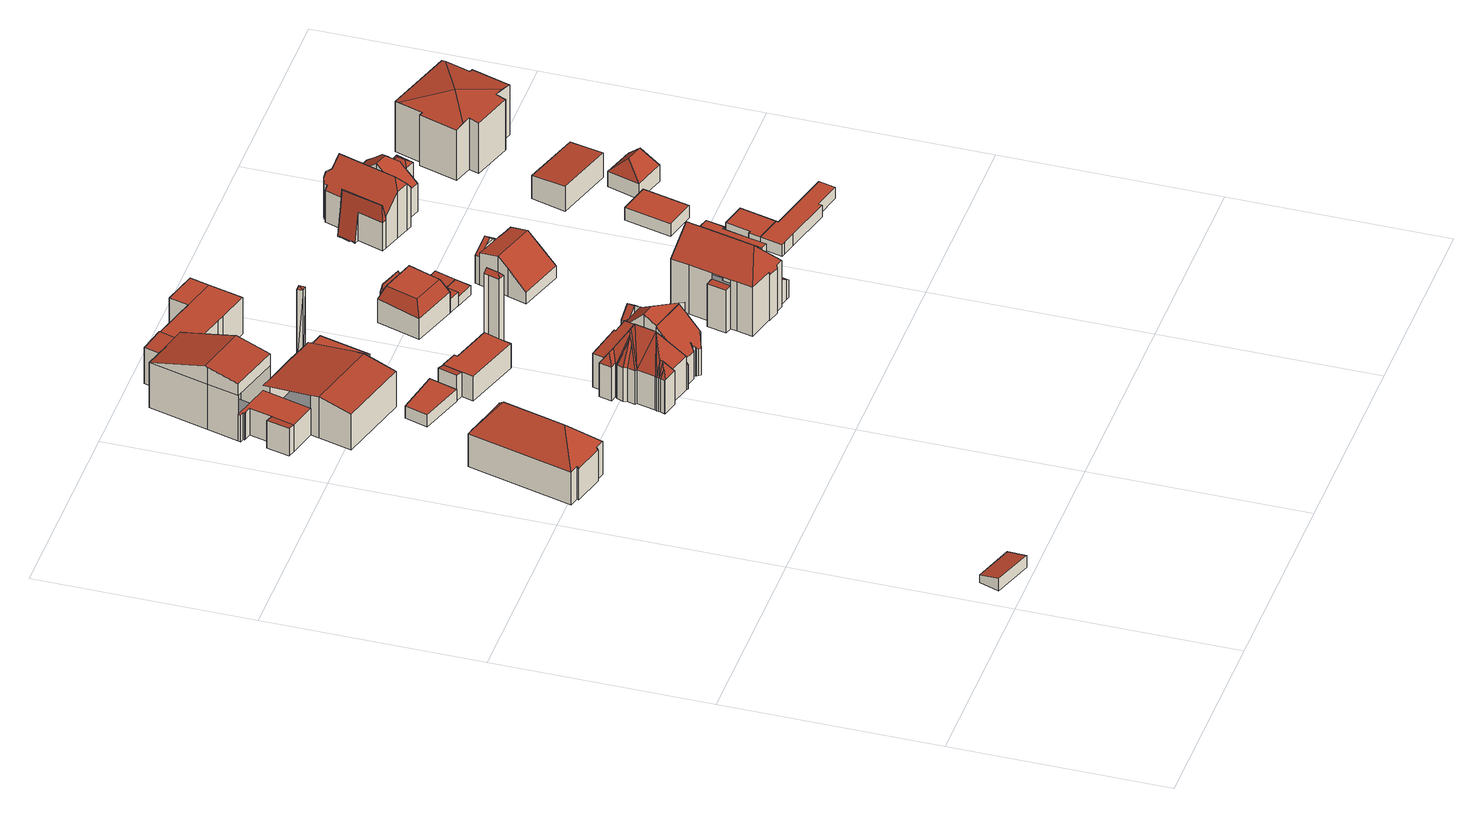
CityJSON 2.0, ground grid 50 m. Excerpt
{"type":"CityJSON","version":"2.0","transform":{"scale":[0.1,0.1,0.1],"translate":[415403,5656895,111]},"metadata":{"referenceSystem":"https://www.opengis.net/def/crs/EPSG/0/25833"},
"CityObjects":{
"building1":{"type":"Building","attributes":{"Dachtyp_tdc":"tdcPolyFlatRoof","Gemeindeschluessel":14612000,"Dachneigung":12.34,"QualitaetDacherkennung":77,"Geometrietyp2DReferenz":"3000","measuredHeight":3.2,"function":"31001_9998","roofType":"2100"},"geometry":[{"type":"Solid","lod":"2","boundaries":[[[[0,1,2,3]],[[1,4,5,2]],[[4,6,7,5]],[[6,0,3,7]],[[6,4,1,0]],[[3,2,5,7]]]],"semantics":{"surfaces":[{"type":"WallSurface"},{"type":"RoofSurface"},{"type":"GroundSurface"}],"values":[[0,0,0,0,1,2]]}}]},
"building2":{"type":"Building","attributes":{"Gemeindeschluessel":14612000,"Geometrietyp2DReferenz":"3000","function":"31001_9998","roofType":"9999"},"children":["building2-1","building2-2"]},
"building2-1":{"type":"BuildingPart","attributes":{"Dachtyp_tdc":"tdcFreeFormRoof","Dachneigung":31.48,"QualitaetDacherkennung":14,"Geometrietyp2DReferenz":"3000","measuredHeight":3.19,"roofType":"5000"},"parents":["building2"],"geometry":[{"type":"MultiSurface","lod":"2","boundaries":[[[8,9,10,11]],[[9,12,13,10]],[[12,14,15,13]],[[14,16,17,15]],[[16,18,19,17]],[[20,8,11,21]],[[22,18,23,24]],[[18,16,23]],[[16,14,24,23]],[[14,12,9,8,20,22,24]],[[10,13,15,17,19,25,21,11]]],"semantics":{"surfaces":[{"type":"WallSurface"},{"type":"RoofSurface"},{"type":"GroundSurface"}],"values":[0,0,0,0,0,0,1,1,1,1,2]}}]},
"building2-2":{"type":"BuildingPart","attributes":{"Dachtyp_tdc":"tdcHipRoof","Dachneigung":43.77,"QualitaetDacherkennung":79,"Geometrietyp2DReferenz":"3000","measuredHeight":14.58,"roofType":"3200"},"parents":["building2"],"geometry":[{"type":"MultiSurface","lod":"2","boundaries":[[[26,27,28,29]],[[27,30,11,28]],[[30,31,20,21,11]],[[32,19,18]],[[32,33,34,19]],[[33,35,36,34]],[[35,37,38,36]],[[37,39,40,38]],[[39,41,42,40]],[[41,43,44,42]],[[43,45,46,44]],[[45,47,48,46]],[[47,26,29,48]],[[33,32,31,30,27,26,47,49]],[[45,43,41,39,37,35,50]],[[47,45,50,49]],[[35,33,49,50]],[[29,28,11,21,25,19,34,36,38,40,42,44,46,48]]],"semantics":{"surfaces":[{"type":"WallSurface"},{"type":"RoofSurface"},{"type":"GroundSurface"}],"values":[0,0,0,0,0,0,0,0,0,0,0,0,0,1,1,1,1,2]}}]},
"building3":{"type":"Building","attributes":{"Dachtyp_tdc":"tdcPolyFlatRoof","Gemeindeschluessel":14612000,"Dachneigung":0,"QualitaetDacherkennung":73,"Geometrietyp2DReferenz":"3000","measuredHeight":3.04,"function":"31001_9998","roofType":"1000"},"geometry":[{"type":"Solid","lod":"2","boundaries":[[[[51,52,53,54]],[[52,55,56,53]],[[55,57,58,56]],[[57,59,60,58]],[[59,51,54,60]],[[59,57,55,52,51]],[[54,53,56,58,60]]]],"semantics":{"surfaces":[{"type":"WallSurface"},{"type":"RoofSurface"},{"type":"GroundSurface"}],"values":[[0,0,0,0,0,1,2]]}}]},
"building4":{"type":"Building","attributes":{"Dachtyp_tdc":"tdcFreeFormRoof","Gemeindeschluessel":14612000,"Dachneigung":58.92,"QualitaetDacherkennung":15,"Geometrietyp2DReferenz":"3000","measuredHeight":16.37,"function":"31001_9998","roofType":"5000"},"geometry":[{"type":"Solid","lod":"2","boundaries":[[[[61,62,63,64]],[[62,65,66,63]],[[65,67,68,66]],[[67,69,70,68]],[[69,71,72,70]],[[71,73,74,72]],[[73,75,76,74]],[[75,77,78,76]],[[77,79,80,78]],[[79,81,82,80]],[[81,83,84,82]],[[83,85,86,84]],[[85,87,88,86]],[[87,89,90,88]],[[89,91,92,90]],[[91,93,94,92]],[[93,95,96,94]],[[95,97,98,96]],[[97,99,100,98]],[[99,101,102,100]],[[101,103,104,102]],[[103,105,106,104]],[[105,61,64,106]],[[107,108,109,110,111,105,103]],[[103,112,107]],[[103,113,112]],[[101,113,103]],[[99,113,101]],[[99,114,113]],[[97,114,99]],[[97,115,114]],[[115,97,116]],[[117,116,97,95]],[[118,117,95,93]],[[118,93,91]],[[115,116,117,118,91,89]],[[114,115,89,87]],[[113,114,87,85]],[[119,120,112,113,85,83]],[[121,119,83,81]],[[122,121,81,79]],[[122,79,77]],[[120,119,121,122,77,75]],[[123,124,108,107,112,120,75,73]],[[123,73,71]],[[124,123,71,69]],[[109,108,124,69,67]],[[125,110,109,67,65]],[[125,65,62]],[[111,110,125,62,61]],[[111,61,105]],[[64,63,66,68,70,72,74,76,78,80,82,84,86,88,90,92,94,96,98,100,102,104,106]]]],"semantics":{"surfaces":[{"type":"WallSurface"},{"type":"RoofSurface"},{"type":"GroundSurface"}],"values":[[0,0,0,0,0,0,0,0,0,0,0,0,0,0,0,0,0,0,0,0,0,0,0,1,1,1,1,1,1,1,1,1,1,1,1,1,1,1,1,1,1,1,1,1,1,1,1,1,1,1,1,2]]}}]},
"building5":{"type":"Building","attributes":{"name":"Bischöfliches Ordinariat Dresden-Meißen","Gemeindeschluessel":14612000,"Geometrietyp2DReferenz":"3000","function":"31001_3010","roofType":"9999"},"children":["building5-1","building5-2","building5-3","building5-4","building5-5","building5-6","building5-7","building5-8"]},
"building5-1":{"type":"BuildingPart","attributes":{"Dachtyp_tdc":"tdcPolyFlatRoof","Dachneigung":0,"QualitaetDacherkennung":76,"Geometrietyp2DReferenz":"3000","measuredHeight":6.92,"roofType":"1000"},"parents":["building5"],"geometry":[{"type":"MultiSurface","lod":"2","boundaries":[[[126,127,128,129]],[[127,130,131,128]],[[130,132,133,131]],[[132,130,127,126]],[[129,128,131,133]]],"semantics":{"surfaces":[{"type":"WallSurface"},{"type":"RoofSurface"},{"type":"GroundSurface"}],"values":[0,0,0,1,2]}}]},
"building5-2":{"type":"BuildingPart","attributes":{"Dachtyp_tdc":"tdcPolyFlatRoof","Dachneigung":4.77,"QualitaetDacherkennung":43,"Geometrietyp2DReferenz":"3000","measuredHeight":9.8,"roofType":"2100"},"parents":["building5"],"geometry":[{"type":"MultiSurface","lod":"2","boundaries":[[[134,135,136,137]],[[135,138,139,140,136]],[[138,135,134,141]],[[142,137,136,140]]],"semantics":{"surfaces":[{"type":"WallSurface"},{"type":"RoofSurface"},{"type":"GroundSurface"}],"values":[0,0,1,2]}}]},
"building5-3":{"type":"BuildingPart","attributes":{"Dachtyp_tdc":"tdcGableRoof","Dachneigung":10.29,"QualitaetDacherkennung":40,"Geometrietyp2DReferenz":"3000","measuredHeight":10.79,"roofType":"3100"},"parents":["building5"],"geometry":[{"type":"MultiSurface","lod":"2","boundaries":[[[143,144,145,146]],[[144,147,148,145]],[[147,149,150,148]],[[149,151,152,153,150]],[[154,155,156,133,132]],[[155,157,158,156]],[[157,159,160,158]],[[159,161,162,160]],[[161,163,164,165,162]],[[161,159,157,155]],[[155,154,151,149,147,144,143,166,163,161]],[[146,145,148,150,153,133,156,158,160,162,165,167]]],"semantics":{"surfaces":[{"type":"WallSurface"},{"type":"RoofSurface"},{"type":"GroundSurface"}],"values":[0,0,0,0,0,0,0,0,0,1,1,2]}}]},
"building5-4":{"type":"BuildingPart","attributes":{"Dachtyp_tdc":"tdcPolyFlatRoof","Dachneigung":0,"QualitaetDacherkennung":78,"Geometrietyp2DReferenz":"3000","measuredHeight":6.88,"roofType":"1000"},"parents":["building5"],"geometry":[{"type":"MultiSurface","lod":"2","boundaries":[[[168,169,170,171]],[[168,172,173,169]],[[172,174,175,173]],[[174,176,177,175]],[[176,178,179,177]],[[178,180,181,179]],[[164,182,183,165]],[[182,164,184,180,178,176,174,172,168,171]],[[170,169,173,175,177,179,181,167,165,183]]],"semantics":{"surfaces":[{"type":"WallSurface"},{"type":"RoofSurface"},{"type":"GroundSurface"}],"values":[0,0,0,0,0,0,0,1,2]}}]},
"building5-5":{"type":"BuildingPart","attributes":{"Dachtyp_tdc":"tdcGableRoof","Dachneigung":18.43,"QualitaetDacherkennung":19,"Geometrietyp2DReferenz":"3000","measuredHeight":16.34,"roofType":"3100"},"parents":["building5"],"geometry":[{"type":"MultiSurface","lod":"2","boundaries":[[[185,186,187,181,180]],[[186,188,189,187]],[[188,190,134,137,189]],[[191,192,193,194,195]],[[192,196,197,193]],[[196,198,143,146,197]],[[199,200,201,202,203,204]],[[190,188,202,201,205,206,207]],[[207,206,191]],[[191,206,205,192]],[[192,205,201,200,196]],[[185,204,203,186]],[[198,199,204,185]],[[186,203,202,188]],[[196,200,199,198]],[[181,187,189,137,142,194,193,197,146,167]]],"semantics":{"surfaces":[{"type":"WallSurface"},{"type":"RoofSurface"},{"type":"GroundSurface"}],"values":[0,0,0,0,0,0,1,1,0,0,0,0,0,0,0,2]}}]},
"building5-6":{"type":"BuildingPart","attributes":{"Dachtyp_tdc":"tdcPolyFlatRoof","Dachneigung":0,"QualitaetDacherkennung":58,"Geometrietyp2DReferenz":"3000","measuredHeight":9.48,"roofType":"1000"},"parents":["building5"],"geometry":[{"type":"MultiSurface","lod":"2","boundaries":[[[208,209,210,211]],[[212,213,214,215]],[[213,208,211,214]],[[213,212,209,208]],[[211,210,215,214]]],"semantics":{"surfaces":[{"type":"WallSurface"},{"type":"RoofSurface"},{"type":"GroundSurface"}],"values":[0,0,0,1,2]}}]},
"building5-7":{"type":"BuildingPart","attributes":{"Dachtyp_tdc":"tdcPolyFlatRoof","Dachneigung":9.41,"QualitaetDacherkennung":64,"Geometrietyp2DReferenz":"3000","measuredHeight":7.2,"roofType":"2100"},"parents":["building5"],"geometry":[{"type":"MultiSurface","lod":"2","boundaries":[[[216,217,218,219]],[[217,220,221,218]],[[220,171,170,221]],[[182,216,219,183]],[[182,171,220,217,216]],[[219,218,221,170,183]]],"semantics":{"surfaces":[{"type":"WallSurface"},{"type":"RoofSurface"},{"type":"GroundSurface"}],"values":[0,0,0,0,1,2]}}]},
"building5-8":{"type":"BuildingPart","attributes":{"Dachtyp_tdc":"tdcPolyFlatRoof","Dachneigung":0,"QualitaetDacherkennung":71,"Geometrietyp2DReferenz":"3000","measuredHeight":9.57,"roofType":"1000"},"parents":["building5"],"geometry":[{"type":"MultiSurface","lod":"2","boundaries":[[[139,222,223,140]],[[222,224,225,223]],[[224,212,215,225]],[[226,227,210,209]],[[226,228,229,227]],[[228,230,231,229]],[[230,195,194,231]],[[195,230,228,226,209,212,224,222,139,232]],[[140,223,225,215,210,227,229,231,194,142]]],"semantics":{"surfaces":[{"type":"WallSurface"},{"type":"RoofSurface"},{"type":"GroundSurface"}],"values":[0,0,0,0,0,0,0,1,2]}}]},
"building6":{"type":"Building","attributes":{"Gemeindeschluessel":14612000,"Geometrietyp2DReferenz":"3000","function":"31001_9998","roofType":"9999"},"children":["building6-1","building6-2","building6-3"]},
"building6-1":{"type":"BuildingPart","attributes":{"Dachtyp_tdc":"tdcPolyFlatRoof","Dachneigung":13.45,"QualitaetDacherkennung":61,"Geometrietyp2DReferenz":"3000","measuredHeight":6.66,"roofType":"2100"},"parents":["building6"],"geometry":[{"type":"MultiSurface","lod":"2","boundaries":[[[233,234,235,236]],[[234,237,238,235]],[[237,239,240,238]],[[239,237,234,233]],[[236,235,238,240]]],"semantics":{"surfaces":[{"type":"WallSurface"},{"type":"RoofSurface"},{"type":"GroundSurface"}],"values":[0,0,0,1,2]}}]},
"building6-2":{"type":"BuildingPart","attributes":{"Dachtyp_tdc":"tdcPolyFlatRoof","Dachneigung":0,"QualitaetDacherkennung":63,"Geometrietyp2DReferenz":"3000","measuredHeight":6.41,"roofType":"1000"},"parents":["building6"],"geometry":[{"type":"MultiSurface","lod":"2","boundaries":[[[241,242,233,236,243]],[[244,245,246,240,239]],[[245,247,248,246]],[[247,249,250,248]],[[251,252,253,254]],[[252,241,243,253]],[[252,251,249,247,245,244,242,241]],[[243,236,240,246,248,250,254,253]]],"semantics":{"surfaces":[{"type":"WallSurface"},{"type":"RoofSurface"},{"type":"GroundSurface"}],"values":[0,0,0,0,0,0,1,2]}}]},
"building6-3":{"type":"BuildingPart","attributes":{"Dachtyp_tdc":"tdcFreeFormRoof","Dachneigung":50.77,"QualitaetDacherkennung":12,"Geometrietyp2DReferenz":"3000","measuredHeight":22.91,"roofType":"5000"},"parents":["building6"],"geometry":[{"type":"MultiSurface","lod":"2","boundaries":[[[255,256,257,258]],[[256,259,251,254,257]],[[260,255,258,250,249]],[[261,262,260,259]],[[261,259,256]],[[262,261,256,255]],[[262,255,260]],[[258,257,254,250]]],"semantics":{"surfaces":[{"type":"WallSurface"},{"type":"RoofSurface"},{"type":"GroundSurface"}],"values":[0,0,0,1,1,1,0,2]}}]},
"building7":{"type":"Building","attributes":{"Gemeindeschluessel":14612000,"Geometrietyp2DReferenz":"3000","function":"31001_9998","roofType":"9999"},"children":["building7-1","building7-2","building7-3"]},
"building7-1":{"type":"BuildingPart","attributes":{"Dachtyp_tdc":"tdcPolyFlatRoof","Dachneigung":44.63,"QualitaetDacherkennung":41,"Geometrietyp2DReferenz":"3000","measuredHeight":13.65,"roofType":"2100"},"parents":["building7"],"geometry":[{"type":"MultiSurface","lod":"2","boundaries":[[[263,264,265,266]],[[264,267,268,265]],[[267,269,270,268]],[[271,272,273,274]],[[272,263,266,273]],[[269,275,276,270]],[[275,277,278,276]],[[277,279,280,278]],[[279,281,282,280]],[[279,277,275,269,267,264,263,272,271,283,284,285,286,287,281]],[[282,288,289,290,291,292,274,273,266,265,268,270,276,278,280]],[[281,287,288,282]],[[287,286,289,288]],[[286,285,290,289]],[[285,284,291,290]],[[283,271,274,292]]],"semantics":{"surfaces":[{"type":"WallSurface"},{"type":"RoofSurface"},{"type":"GroundSurface"}],"values":[0,0,0,0,0,0,0,0,0,1,2,0,0,0,0,0]}}]},
"building7-2":{"type":"BuildingPart","attributes":{"Dachtyp_tdc":"tdcHipAndGableRoof","Dachneigung":45.5,"QualitaetDacherkennung":35,"Geometrietyp2DReferenz":"3000","measuredHeight":15.75,"roofType":"5000"},"parents":["building7"],"geometry":[{"type":"MultiSurface","lod":"2","boundaries":[[[293,294,295,296]],[[294,297,298,299,295]],[[300,301,302,303]],[[300,304,305,301]],[[304,306,307,305]],[[306,308,292,307]],[[308,283,292]],[[309,293,296,291,284]],[[308,306,304,300,303,310]],[[303,311,312,297,294,293,310]],[[293,309,308,310]],[[296,295,299,302,301,305,307,292,291]]],"semantics":{"surfaces":[{"type":"WallSurface"},{"type":"RoofSurface"},{"type":"GroundSurface"}],"values":[0,0,0,0,0,0,0,0,1,1,1,2]}}]},
"building7-3":{"type":"BuildingPart","attributes":{"Dachtyp_tdc":"tdcGableRoof","Dachneigung":48.24,"QualitaetDacherkennung":35,"Geometrietyp2DReferenz":"3000","measuredHeight":11.3,"roofType":"3100"},"parents":["building7"],"geometry":[{"type":"MultiSurface","lod":"2","boundaries":[[[298,313,314,299]],[[313,315,316,314]],[[315,303,302,316]],[[315,313,317]],[[313,298,312,318,317]],[[303,315,317,318,311]],[[299,314,316,302]]],"semantics":{"surfaces":[{"type":"WallSurface"},{"type":"RoofSurface"},{"type":"GroundSurface"}],"values":[0,0,0,0,1,1,2]}}]},
"building8":{"type":"Building","attributes":{"BodenHoehe":113.35,"gemHoehe":19,"BauwerkHoehe":19,"Breite":2,"Erfassungsdatum_Objekt":"2022-03-29","Gemeindeschluessel":"14612000","Geometrietyp2DReferenz":"3000","measuredHeight":19,"function":"51002_1290"},"geometry":[{"type":"MultiSurface","lod":"2","boundaries":[[[319,320,321]],[[319,321,322]],[[319,322,323]],[[319,323,324]],[[322,321,325]],[[322,325,323]],[[321,320,326]],[[321,326,325]],[[320,319,324]],[[320,324,326]],[[323,325,326]],[[323,326,324]]],"semantics":{"surfaces":[{"type":"RoofSurface"},{"type":"WallSurface"},{"type":"GroundSurface"}],"values":[0,0,1,1,1,1,1,1,1,1,2,2]}}]},
"building9":{"type":"Building","attributes":{"Gemeindeschluessel":14612000,"Geometrietyp2DReferenz":"3000","function":"31001_9998","roofType":"9999"},"children":["building9-1","building9-2","building9-3"]},
"building9-1":{"type":"BuildingPart","attributes":{"Dachtyp_tdc":"tdcFreeFormRoof","Dachneigung":76.77,"QualitaetDacherkennung":34,"Geometrietyp2DReferenz":"3000","measuredHeight":8.03,"roofType":"5000"},"parents":["building9"],"geometry":[{"type":"MultiSurface","lod":"2","boundaries":[[[327,328,329,330]],[[327,331,332,328]],[[331,333,334,332]],[[335,333,331]],[[336,335,331,327]],[[336,327,330]],[[335,336,330,333]],[[329,328,332,334]]],"semantics":{"surfaces":[{"type":"WallSurface"},{"type":"RoofSurface"},{"type":"GroundSurface"}],"values":[0,0,0,1,1,1,1,2]}}]},
"building9-2":{"type":"BuildingPart","attributes":{"Dachtyp_tdc":"tdcPolyFlatRoof","Dachneigung":0,"QualitaetDacherkennung":74,"Geometrietyp2DReferenz":"3000","measuredHeight":3.4,"roofType":"1000"},"parents":["building9"],"geometry":[{"type":"MultiSurface","lod":"2","boundaries":[[[337,338,339,340,341,342,337,343]],[[344,345,346,347,348,349,350,345]],[[343,337,345,344]],[[342,341,347,346]],[[341,340,348,347]],[[340,339,349,348]],[[339,338,350,349]],[[338,337,345,350]]],"semantics":{"surfaces":[{"type":"RoofSurface"},{"type":"GroundSurface"},{"type":"WallSurface"}],"values":[0,1,2,2,2,2,2,2]}}]},
"building9-3":{"type":"BuildingPart","attributes":{"Dachtyp_tdc":"tdcCutTentRoof","Dachneigung":0.299,"QualitaetDacherkennung":79,"Geometrietyp2DReferenz":"3000","measuredHeight":9.19,"roofType":"9999"},"parents":["building9"],"geometry":[{"type":"MultiSurface","lod":"2","boundaries":[[[333,351,352,334]],[[351,353,342,346,352]],[[354,355,344,345,337]],[[355,354,345,344]],[[354,356,357,345]],[[356,358,359,357]],[[358,330,329,359]],[[351,333,330,358,360,361]],[[354,353,351,361,362]],[[356,354,355,354,362,363]],[[358,356,363,360]],[[363,362,361,360]],[[329,334,352,346,345,344,345,357,359]]],"semantics":{"surfaces":[{"type":"WallSurface"},{"type":"RoofSurface"},{"type":"GroundSurface"}],"values":[0,0,0,0,0,0,0,1,1,1,1,1,2]}}]},
"building10":{"type":"Building","attributes":{"Gemeindeschluessel":14612000,"Geometrietyp2DReferenz":"3000","function":"31001_9998","roofType":"9999"},"children":["building10-1","building10-2","building10-3","building10-4"]},
"building10-1":{"type":"BuildingPart","attributes":{"Dachtyp_tdc":"tdcHipAndGableRoof","Dachneigung":48.02,"QualitaetDacherkennung":29,"Geometrietyp2DReferenz":"3000","measuredHeight":18.32,"roofType":"5000"},"parents":["building10"],"geometry":[{"type":"MultiSurface","lod":"2","boundaries":[[[364,365,366]],[[364,367,368,365]],[[367,369,370,368]],[[369,371,372,370]],[[371,373,374,372]],[[373,375,376,374]],[[377,378,379,380]],[[378,381,382,379]],[[381,383,384,382]],[[383,385,386,384]],[[385,387,388,386]],[[387,389,390,388]],[[389,391,392,390]],[[391,393,394,392]],[[393,395,394]],[[389,387,385,383,381,378,396]],[[378,377,375,373,371,396]],[[371,369,367,364,393,391,389,396]],[[365,368,370,372,374,376,380,379,382,384,386,388,390,392,394]]],"semantics":{"surfaces":[{"type":"WallSurface"},{"type":"RoofSurface"},{"type":"GroundSurface"}],"values":[0,0,0,0,0,0,0,0,0,0,0,0,0,0,0,1,1,1,2]}}]},
"building10-2":{"type":"BuildingPart","attributes":{"Dachtyp_tdc":"tdcPolyFlatRoof","Dachneigung":0,"QualitaetDacherkennung":2,"Geometrietyp2DReferenz":"3000","measuredHeight":3.11,"roofType":"1000"},"parents":["building10"],"geometry":[{"type":"MultiSurface","lod":"2","boundaries":[[[397,398,399,400]],[[398,401,402,399]],[[401,403,404,402]],[[403,405,406,404]],[[405,407,408,406]],[[407,409,410,408]],[[409,411,412,410]],[[411,409,407,405,403,401,398,397]],[[400,399,402,404,406,408,410,412]]],"semantics":{"surfaces":[{"type":"WallSurface"},{"type":"RoofSurface"},{"type":"GroundSurface"}],"values":[0,0,0,0,0,0,0,1,2]}}]},
"building10-3":{"type":"BuildingPart","attributes":{"Dachtyp_tdc":"tdcPolyFlatRoof","Dachneigung":0,"QualitaetDacherkennung":42,"Geometrietyp2DReferenz":"3000","measuredHeight":13.62,"roofType":"1000"},"parents":["building10"],"geometry":[{"type":"MultiSurface","lod":"2","boundaries":[[[413,414,415,376,375]],[[414,416,417,415]],[[416,418,419,417]],[[418,420,397,400,419]],[[421,412,411]],[[421,422,377,380,412]],[[422,421,420,418,416,414,413]],[[376,415,417,419,400,412,380]]],"semantics":{"surfaces":[{"type":"WallSurface"},{"type":"RoofSurface"},{"type":"GroundSurface"}],"values":[0,0,0,0,0,0,1,2]}}]},
"building10-4":{"type":"BuildingPart","attributes":{"Dachtyp_tdc":"tdcPolyFlatRoof","Dachneigung":2.76,"QualitaetDacherkennung":34,"Geometrietyp2DReferenz":"3000","measuredHeight":11.2,"roofType":"2100"},"parents":["building10"],"geometry":[{"type":"MultiSurface","lod":"2","boundaries":[[[395,423,424,394]],[[423,425,426,424]],[[425,366,365,426]],[[366,425,423,395]],[[394,424,426,365]]],"semantics":{"surfaces":[{"type":"WallSurface"},{"type":"RoofSurface"},{"type":"GroundSurface"}],"values":[0,0,0,1,2]}}]},
"building11":{"type":"Building","attributes":{"Dachtyp_tdc":"tdcPolyFlatRoof","Gemeindeschluessel":14612000,"Dachneigung":3.31,"QualitaetDacherkennung":75,"Geometrietyp2DReferenz":"3000","measuredHeight":2.47,"function":"31001_9998","roofType":"2100"},"geometry":[{"type":"Solid","lod":"2","boundaries":[[[[427,428,429,430]],[[428,431,432,429]],[[431,433,434,432]],[[433,427,430,434]],[[433,431,428,427]],[[430,429,432,434]]]],"semantics":{"surfaces":[{"type":"WallSurface"},{"type":"RoofSurface"},{"type":"GroundSurface"}],"values":[[0,0,0,0,1,2]]}}]},
"building12":{"type":"Building","attributes":{"Dachtyp_tdc":"tdcPolyFlatRoof","Gemeindeschluessel":14612000,"Dachneigung":34.59,"QualitaetDacherkennung":44,"Geometrietyp2DReferenz":"3000","measuredHeight":6.41,"function":"31001_9998","roofType":"2100"},"geometry":[{"type":"Solid","lod":"2","boundaries":[[[[435,436,437,438]],[[436,439,440,437]],[[439,441,442,440]],[[441,443,444,442]],[[443,445,446,444]],[[445,447,448,446]],[[447,449,450,448]],[[449,435,438,450]],[[449,447,445,443,441,439,436,435]],[[438,437,440,442,444,446,448,450]]]],"semantics":{"surfaces":[{"type":"WallSurface"},{"type":"RoofSurface"},{"type":"GroundSurface"}],"values":[[0,0,0,0,0,0,0,0,1,2]]}}]},
"building13":{"type":"Building","attributes":{"Dachtyp_tdc":"tdcPolyFlatRoof","Gemeindeschluessel":14612000,"Dachneigung":3.38,"QualitaetDacherkennung":77,"Geometrietyp2DReferenz":"3000","measuredHeight":2.4,"function":"31001_9998","roofType":"2100"},"geometry":[{"type":"Solid","lod":"2","boundaries":[[[[431,451,452,432]],[[451,453,454,452]],[[453,455,456,454]],[[455,433,434,456]],[[433,431,432,434]],[[433,455,453,451,431]],[[432,452,454,456,434]]]],"semantics":{"surfaces":[{"type":"WallSurface"},{"type":"RoofSurface"},{"type":"GroundSurface"}],"values":[[0,0,0,0,0,1,2]]}}]},
"building14":{"type":"Building","attributes":{"Gemeindeschluessel":14612000,"Geometrietyp2DReferenz":"3000","function":"31001_9998","roofType":"9999"},"children":["building14-1","building14-2"]},
"building14-1":{"type":"BuildingPart","attributes":{"Dachtyp_tdc":"tdcGableRoof","Dachneigung":40.1,"QualitaetDacherkennung":31,"Geometrietyp2DReferenz":"3000","measuredHeight":9.33,"roofType":"3100"},"parents":["building14"],"geometry":[{"type":"MultiSurface","lod":"2","boundaries":[[[457,458,459,460]],[[458,461,462,459]],[[461,463,464,462]],[[463,465,466,464]],[[465,467,468,466]],[[467,469,470,468]],[[469,471,472,470]],[[471,473,474,472]],[[473,475,476,477,474]],[[478,457,460,479,480,481]],[[473,471,469,467,465,463]],[[463,461,458,457,478,482,483,475,473]],[[460,459,462,464,466,468,470,472,474,477,479]]],"semantics":{"surfaces":[{"type":"WallSurface"},{"type":"RoofSurface"},{"type":"GroundSurface"}],"values":[0,0,0,0,0,0,0,0,0,0,1,1,2]}}]},
"building14-2":{"type":"BuildingPart","attributes":{"Dachtyp_tdc":"tdcGableRoof","Dachneigung":37.45,"QualitaetDacherkennung":44,"Geometrietyp2DReferenz":"3000","measuredHeight":10,"roofType":"3100"},"parents":["building14"],"geometry":[{"type":"MultiSurface","lod":"2","boundaries":[[[484,480,479,485]],[[476,486,487,477]],[[486,484,485,487]],[[488,486,476,483,489]],[[490,488,489,482,481]],[[484,490,481,480]],[[486,488,490,484]],[[485,479,477,487]]],"semantics":{"surfaces":[{"type":"WallSurface"},{"type":"RoofSurface"},{"type":"GroundSurface"}],"values":[0,0,0,1,1,0,0,2]}}]},
"building15":{"type":"Building","attributes":{"Dachtyp_tdc":"tdcPolyFlatRoof","Gemeindeschluessel":14612000,"Dachneigung":0,"QualitaetDacherkennung":84,"Geometrietyp2DReferenz":"3000","measuredHeight":3,"function":"31001_9998","roofType":"1000"},"geometry":[{"type":"Solid","lod":"2","boundaries":[[[[491,492,493,494]],[[492,495,496,493]],[[495,497,498,496]],[[497,499,500,498]],[[499,501,502,500]],[[501,491,494,502]],[[501,499,497,495,492,491]],[[494,493,496,498,500,502]]]],"semantics":{"surfaces":[{"type":"WallSurface"},{"type":"RoofSurface"},{"type":"GroundSurface"}],"values":[[0,0,0,0,0,0,1,2]]}}]},
"building16":{"type":"Building","attributes":{"Dachtyp_tdc":"tdcPolyFlatRoof","Gemeindeschluessel":14612000,"Dachneigung":0,"QualitaetDacherkennung":80,"Geometrietyp2DReferenz":"3000","measuredHeight":3,"function":"31001_9998","roofType":"1000"},"geometry":[{"type":"Solid","lod":"2","boundaries":[[[[503,504,505,506]],[[504,507,508,505]],[[507,491,494,508]],[[491,501,502,494]],[[501,509,510,502]],[[509,511,512,510]],[[509,501,491,507,504,503,513,514,515,511]],[[512,516,517,518,506,505,508,494,502,510]],[[511,515,516,512]],[[515,514,517,516]],[[514,513,518,517]],[[513,503,506,518]]]],"semantics":{"surfaces":[{"type":"WallSurface"},{"type":"RoofSurface"},{"type":"GroundSurface"}],"values":[[0,0,0,0,0,0,1,2,0,0,0,0]]}}]},
"building17":{"type":"Building","attributes":{"Gemeindeschluessel":14612000,"Geometrietyp2DReferenz":"3000","function":"31001_9998","roofType":"9999"},"children":["building17-1","building17-2","building17-3","building17-4"]},
"building17-1":{"type":"BuildingPart","attributes":{"Dachtyp_tdc":"tdcGableAndHippedGRoof","Dachneigung":40.07,"QualitaetDacherkennung":69,"Geometrietyp2DReferenz":"3000","measuredHeight":12.91,"roofType":"9999"},"parents":["building17"],"geometry":[{"type":"MultiSurface","lod":"2","boundaries":[[[519,520,521,522]],[[520,523,524,521]],[[525,526,527,528]],[[526,529,530,527]],[[529,531,532,530]],[[531,533,534,532]],[[533,535,536,534]],[[535,537,538,536]],[[537,539,540,541,538]],[[542,519,522,543]],[[544,539,537,535,533,545]],[[533,531,529,526,525,546,547,545]],[[547,548,523,520,519,542,549,544,545]],[[522,521,524,550,528,527,530,532,534,536,538,541,551,543]]],"semantics":{"surfaces":[{"type":"WallSurface"},{"type":"RoofSurface"},{"type":"GroundSurface"}],"values":[0,0,0,0,0,0,0,0,0,0,1,1,1,2]}}]},
"building17-2":{"type":"BuildingPart","attributes":{"Dachtyp_tdc":"tdcFreeFormRoof","Dachneigung":36.29,"QualitaetDacherkennung":8,"Geometrietyp2DReferenz":"3000","measuredHeight":11.02,"roofType":"5000"},"parents":["building17"],"geometry":[{"type":"MultiSurface","lod":"2","boundaries":[[[552,553,554,555]],[[553,556,543,554]],[[556,542,543]],[[540,557,558,541]],[[557,552,555,558]],[[556,553,559]],[[553,552,560,559]],[[552,557,540,560]],[[540,561,549,556,559,560]],[[555,554,543,551,541,558]]],"semantics":{"surfaces":[{"type":"WallSurface"},{"type":"RoofSurface"},{"type":"GroundSurface"}],"values":[0,0,0,0,0,1,1,1,1,2]}}]},
"building17-3":{"type":"BuildingPart","attributes":{"Dachtyp_tdc":"tdcGableAndHippedGRoof","Dachneigung":42.07,"QualitaetDacherkennung":50,"Geometrietyp2DReferenz":"3000","measuredHeight":13.86,"roofType":"9999"},"parents":["building17"],"geometry":[{"type":"MultiSurface","lod":"2","boundaries":[[[562,563,564,565]],[[563,566,567,564]],[[566,568,569,567]],[[568,570,571,569]],[[570,572,573,571]],[[572,574,575,573]],[[574,576,577,575]],[[576,578,579,577]],[[578,580,528,579]],[[580,525,528]],[[581,582,521,524,523]],[[582,583,584,521]],[[583,585,586,584]],[[585,587,588,586]],[[587,589,590,591,588]],[[592,562,565,593,594]],[[587,585,595]],[[585,583,582,581,548,596,546,580,578,576,574,595]],[[574,572,570,568,566,563,562,592,589,587,595]],[[565,564,567,569,571,573,575,577,579,528,550,524,521,584,586,588,591,593]]],"semantics":{"surfaces":[{"type":"WallSurface"},{"type":"RoofSurface"},{"type":"GroundSurface"}],"values":[0,0,0,0,0,0,0,0,0,0,0,0,0,0,0,0,1,1,1,2]}}]},
"building17-4":{"type":"BuildingPart","attributes":{"Dachtyp_tdc":"tdcFreeFormRoof","Dachneigung":81.62,"QualitaetDacherkennung":38,"Geometrietyp2DReferenz":"3000","measuredHeight":11.19,"roofType":"5000"},"parents":["building17"],"geometry":[{"type":"MultiSurface","lod":"2","boundaries":[[[597,598,599,600]],[[598,601,602,599]],[[601,603,604,602]],[[603,605,606,604]],[[605,607,608,606]],[[607,609,610,608]],[[609,594,593,610]],[[590,611,612,591]],[[611,613,614,612]],[[613,615,616,614]],[[615,597,600,616]],[[611,590,617]],[[590,594,609,617]],[[609,607,605,603,601,598,597,615,613,611,617]],[[600,599,602,604,606,608,610,593,591,612,614,616]]],"semantics":{"surfaces":[{"type":"WallSurface"},{"type":"RoofSurface"},{"type":"GroundSurface"}],"values":[0,0,0,0,0,0,0,0,0,0,0,1,1,1,2]}}]},
"building18":{"type":"Building","attributes":{"Dachtyp_tdc":"tdcPolyFlatRoof","Gemeindeschluessel":14612000,"Dachneigung":0,"QualitaetDacherkennung":90,"Geometrietyp2DReferenz":"3000","measuredHeight":3.13,"function":"31001_9998","roofType":"1000"},"geometry":[{"type":"Solid","lod":"2","boundaries":[[[[618,619,620,621]],[[619,622,623,620]],[[622,624,625,623]],[[624,618,621,625]],[[624,622,619,618]],[[621,620,623,625]]]],"semantics":{"surfaces":[{"type":"WallSurface"},{"type":"RoofSurface"},{"type":"GroundSurface"}],"values":[[0,0,0,0,1,2]]}}]},
"building19":{"type":"Building","attributes":{"Dachtyp_tdc":"tdcPolyFlatRoof","Gemeindeschluessel":14612000,"Dachneigung":4.72,"QualitaetDacherkennung":86,"Geometrietyp2DReferenz":"3000","measuredHeight":6.58,"function":"31001_9998","roofType":"2100"},"geometry":[{"type":"Solid","lod":"2","boundaries":[[[[626,627,628,629]],[[627,630,631,628]],[[630,632,633,631]],[[632,626,629,633]],[[632,630,627,626]],[[629,628,631,633]]]],"semantics":{"surfaces":[{"type":"WallSurface"},{"type":"RoofSurface"},{"type":"GroundSurface"}],"values":[[0,0,0,0,1,2]]}}]},
"building20":{"type":"Building","attributes":{"Dachtyp_tdc":"tdcHipRoof","Gemeindeschluessel":14612000,"Dachneigung":44.74,"QualitaetDacherkennung":80,"Geometrietyp2DReferenz":"3000","measuredHeight":8.01,"function":"31001_9998","roofType":"3200"},"geometry":[{"type":"Solid","lod":"2","boundaries":[[[[634,635,636,637]],[[635,638,639,636]],[[638,640,641,639]],[[640,634,637,641]],[[638,635,642]],[[634,640,643]],[[635,634,643,642]],[[640,638,642,643]],[[637,636,639,641]]]],"semantics":{"surfaces":[{"type":"WallSurface"},{"type":"RoofSurface"},{"type":"GroundSurface"}],"values":[[0,0,0,0,1,1,1,1,2]]}}]},
"building21":{"type":"Building","attributes":{"Dachtyp_tdc":"tdcFreeFormRoof","Gemeindeschluessel":14612000,"Dachneigung":10.36,"QualitaetDacherkennung":44,"Geometrietyp2DReferenz":"3000","measuredHeight":14.76,"function":"31001_9998","roofType":"5000"},"geometry":[{"type":"Solid","lod":"2","boundaries":[[[[644,645,646,647]],[[645,648,649,646]],[[648,650,651,649]],[[650,652,653,651]],[[652,654,655,653]],[[654,656,657,655]],[[656,658,659,657]],[[658,660,661,659]],[[660,662,663,661]],[[662,664,665,663]],[[664,666,667,665]],[[666,644,647,667]],[[648,668,669,670,652,650]],[[669,671,660,658,656,654,670]],[[669,672,666,664,662,671]],[[669,668,645,644,672]],[[662,660,671]],[[644,666,672]],[[654,652,670]],[[648,645,668]],[[647,646,649,651,653,655,657,659,661,663,665,667]]]],"semantics":{"surfaces":[{"type":"WallSurface"},{"type":"RoofSurface"},{"type":"GroundSurface"}],"values":[[0,0,0,0,0,0,0,0,0,0,0,0,1,1,1,1,0,0,0,0,2]]}}]}
},
"vertices":[
[116,52,59],[100,5,70],[100,5,39],[116,52,39],[5,37,71],[5,37,39],[21,84,59],[21,84,39],
[200,1222,22],[203,1233,22],[203,1233,7],[200,1222,7],[213,1230,29],[213,1230,7],[218,1250,29],[218,1250,7],[262,1238,29],[262,1238,7],[253,1205,29],[253,1205,7],[199,1219,22],[199,1219,7],[209,1217,29],[241,1226,39],[228,1229,39],[209,1217,7],
[159,1230,93],[160,1232,89],[160,1232,7],[159,1230,7],[200,1222,89],[199,1219,93],[253,1205,93],[257,1205,93],[257,1205,7],[192,959,93],[192,959,7],[168,965,93],[168,965,7],[167,961,88],[167,961,7],[93,981,87],[93,981,7],[94,985,92],[94,985,7],[71,991,92],[71,991,7],[136,1235,92],[136,1235,7],[186,1173,153],[147,1028,153],
[344,1324,40],[240,1357,40],[240,1357,9],[344,1324,9],[257,1410,40],[257,1410,9],[364,1389,40],[364,1389,9],[358,1369,40],[358,1369,9],
[437,980,104],[435,988,104],[435,988,17],[437,980,17],[441,1003,104],[441,1003,17],[444,1006,104],[444,1006,17],[445,1009,104],[445,1009,17],[430,1012,104],[430,1012,17],[437,1041,104],[437,1041,17],[457,1036,104],[457,1036,17],[464,1064,104],[464,1064,17],[528,1048,104],[528,1048,17],[527,1044,104],[527,1044,17],[552,1037,104],[552,1037,17],[512,874,104],[512,874,17],[458,888,104],[458,888,17],[456,882,104],[456,882,17],[419,892,104],[419,892,17],[419,893,104],[419,893,17],[422,903,104],[422,903,17],[423,907,104],[423,907,17],[424,912,104],[424,912,17],[426,916,104],[426,916,17],[437,959,104],[437,959,17],[432,961,104],[432,961,17],[486,987,171],[481,988,171],[477,986,165],[471,984,160],[466,979,149],[490,980,181],[478,931,181],[444,911,135],[443,905,135],[432,899,120],[434,900,124],[421,892,106],[497,1004,180],[490,980,180],[487,1020,158],[488,1024,158],[448,1023,128],[463,1019,128],[466,986,153],
[353,1652,71],[400,1639,71],[400,1639,2],[353,1652,2],[369,1522,71],[369,1522,2],[322,1535,71],[322,1535,2],
[207,1917,95],[222,1969,95],[222,1969,2],[207,1917,2],[278,1954,100],[278,1954,97],[278,1954,2],[264,1902,100],[264,1902,2],
[208,1690,85],[292,1668,85],[292,1668,2],[208,1690,2],[298,1666,85],[298,1666,2],[349,1652,85],[349,1652,2],[353,1651,85],[353,1651,71],[353,1651,2],[322,1535,107],[317,1518,110],[317,1518,2],[297,1442,95],[297,1442,2],[126,1488,95],[126,1488,2],[146,1564,110],[146,1564,2],[151,1584,106],[151,1584,71],[151,1584,2],[182,1697,85],[182,1697,2],
[115,1706,71],[115,1706,2],[101,1654,2],[101,1654,71],[99,1710,71],[99,1710,2],[95,1711,71],[95,1711,2],[96,1715,71],[96,1715,2],[86,1717,71],[86,1717,2],[88,1723,71],[88,1723,2],[87,1601,71],[87,1601,2],[182,1697,71],
[88,1723,120],[107,1795,120],[107,1795,2],[144,1934,120],[144,1934,2],[207,1917,120],[257,1874,120],[245,1831,120],[245,1831,2],[257,1874,2],[257,1874,97],[227,1760,120],[227,1760,2],[208,1690,120],[208,1690,150],[227,1760,163],[229,1770,165],[109,1802,165],[107,1795,164],[88,1723,150],[245,1831,144],[257,1874,129],[264,1902,120],
[480,1948,97],[468,1903,97],[468,1903,2],[480,1948,2],[389,1924,97],[401,1969,97],[401,1969,2],[389,1924,2],
[68,1606,74],[82,1659,74],[82,1659,2],[68,1606,2],[85,1658,73],[85,1658,2],
[361,1932,97],[361,1932,2],[381,1926,97],[381,1926,2],[447,1823,97],[447,1823,2],[372,1843,97],[372,1843,2],[354,1848,97],[354,1848,2],[264,1902,97],
[362,1319,72],[344,1324,76],[344,1324,10],[362,1319,10],[358,1369,76],[358,1369,10],[376,1363,72],[376,1363,10],
[353,1291,74],[362,1319,74],[353,1291,10],[376,1363,74],[414,1351,74],[414,1351,10],[412,1343,74],[412,1343,10],[506,1314,74],[506,1314,10],[495,1277,74],[486,1249,74],[486,1249,10],[495,1277,10],
[522,1309,229],[511,1272,229],[511,1272,10],[522,1309,10],[495,1277,229],[506,1314,229],[505,1282,239],[514,1311,239],
[602,872,102],[572,860,83],[572,860,16],[602,872,16],[569,864,85],[569,864,16],[566,868,88],[566,868,16],[614,902,133],[606,871,101],[606,871,16],[614,902,16],[565,870,90],[565,870,16],[564,875,94],[564,875,16],[565,882,101],[565,882,16],[554,871,88],[554,871,16],[619,922,153],[529,945,153],[512,874,80],[517,872,80],[519,880,88],[519,880,16],[517,872,16],[512,874,16],[529,945,16],[619,922,16],
[537,975,174],[552,1037,109],[552,1037,16],[537,975,16],[593,1027,109],[593,1027,102],[593,1027,16],[625,945,144],[625,945,16],[643,1013,16],[643,1013,108],[645,940,133],[645,940,16],[639,916,145],[639,916,16],[619,922,156],[529,945,156],[568,967,174],[643,1014,108],[598,1025,109],
[597,1042,102],[597,1042,16],[647,1029,108],[647,1029,16],[621,1036,129],[617,1020,129],
[371,1677,214],[357,1677,214],[357,1663,214],[371,1663,214],[371,1663,24],[371,1677,24],[357,1663,24],[357,1677,24],
[572,1561,79],[572,1561,18],[569,1553,18],[569,1553,79],[635,1542,79],[635,1542,18],[632,1533,79],[632,1533,18],[629,1539,98],[575,1556,98],
[623,1424,52],[653,1415,52],[653,1416,52],[665,1453,52],[675,1487,52],[645,1496,52],[623,1425,52],[623,1425,18],[623,1424,18],[645,1496,18],[675,1487,18],[665,1453,18],[653,1416,18],[653,1415,18],
[655,1526,79],[655,1526,18],[645,1496,77],[623,1424,72],[623,1425,72],[515,1458,72],[515,1458,18],[547,1559,79],[547,1559,18],[555,1543,110],[638,1518,110],[612,1443,109],[533,1468,109],
[767,897,134],[767,897,6],[767,897,118],[780,950,134],[780,950,6],[790,993,133],[790,993,6],[852,978,190],[852,978,6],[864,974,175],[864,974,6],[907,964,126],[907,964,6],[871,818,127],[860,772,127],[860,772,6],[871,818,6],[840,777,128],[840,777,6],[836,774,122],[836,774,6],[808,782,125],[808,782,6],[809,784,130],[809,784,6],[744,800,134],[744,800,6],[753,837,134],[753,837,6],[756,852,134],[756,852,6],[756,852,118],[813,818,190],
[900,868,37],[917,862,37],[917,862,6],[900,868,6],[922,851,37],[922,851,6],[912,813,37],[912,813,6],[910,812,37],[910,812,6],[906,810,37],[906,810,6],[898,811,37],[898,811,6],[886,814,37],[886,814,6],
[907,964,142],[929,958,142],[929,958,6],[919,916,142],[919,916,6],[912,917,142],[912,917,6],[900,868,142],[886,814,142],[871,818,142],
[739,856,117],[739,856,6],[750,901,117],[750,901,6],
[699,1402,39],[653,1416,37],[653,1416,15],[699,1402,15],[665,1453,37],[665,1453,15],[711,1439,39],[711,1439,15],
[891,782,58],[887,765,58],[887,765,13],[891,782,13],[878,767,64],[878,767,13],[860,772,77],[860,772,13],[871,818,77],[871,818,13],[886,814,66],[886,814,13],[898,811,58],[898,811,13],[895,798,58],[895,798,13],
[675,1487,36],[675,1487,15],[680,1503,36],[680,1503,15],[727,1488,39],[727,1488,15],
[834,1367,91],[840,1365,91],[840,1365,8],[834,1367,8],[852,1361,91],[852,1361,8],[839,1320,101],[839,1320,8],[830,1294,78],[830,1294,8],[816,1251,40],[816,1251,8],[711,1284,39],[711,1284,8],[726,1328,79],[726,1328,8],[734,1353,101],[734,1353,8],[747,1397,91],[747,1397,81],[747,1397,8],[813,1375,91],[813,1375,8],[813,1375,81],[813,1375,82],[802,1378,91],[760,1392,91],
[817,1388,81],[817,1388,8],[751,1408,81],[751,1408,8],[785,1398,108],[781,1385,108],[817,1388,82],
[1032,872,43],[1039,899,43],[1039,899,13],[1032,872,13],[1045,897,43],[1045,897,13],[1060,955,43],[1060,955,13],[1117,941,43],[1117,941,13],[1095,856,43],[1095,856,13],
[1061,809,43],[1030,817,43],[1030,817,13],[1061,809,13],[1019,820,43],[1019,820,13],[1094,851,43],[1094,851,13],[1253,811,43],[1253,811,13],[1176,780,43],[1178,788,43],[1244,772,43],[1244,772,13],[1178,788,13],[1176,780,13],
[939,1591,92],[890,1607,92],[890,1607,19],[939,1591,19],[889,1607,92],[889,1607,19],[928,1730,98],[976,1715,98],[976,1715,19],[928,1730,19],[979,1714,98],[979,1714,19],[972,1692,116],[972,1692,19],[967,1677,129],[967,1677,19],[966,1673,129],[966,1673,19],[962,1662,130],[962,1662,19],[961,1659,130],[961,1659,120],[961,1659,19],[948,1618,115],[948,1618,19],[953,1634,130],[939,1662,148],[918,1700,124],[909,1671,148],[900,1643,123],[949,1623,120],[909,1671,19],[953,1634,19],
[985,1651,120],[971,1610,120],[971,1610,19],[985,1651,19],[948,1618,120],[976,1654,120],[976,1654,19],[963,1626,129],[969,1643,129],[953,1634,120],
[847,1765,102],[856,1763,110],[856,1763,19],[847,1765,19],[858,1770,110],[858,1770,19],[868,1775,118],[868,1775,19],[878,1773,127],[878,1773,19],[883,1761,134],[883,1761,19],[908,1753,157],[908,1753,19],[932,1746,124],[932,1746,19],[931,1742,124],[931,1742,19],[928,1730,124],[889,1607,123],[890,1607,122],[884,1589,123],[884,1589,19],[872,1593,138],[872,1593,19],[838,1604,139],[838,1604,19],[799,1617,101],[799,1617,91],[799,1617,19],[832,1720,102],[832,1720,19],[832,1720,91],[864,1617,157],[909,1671,123],
[800,1693,18],[801,1698,17],[801,1698,19],[800,1693,19],[807,1715,17],[807,1715,19],[808,1720,17],[808,1720,19],[811,1727,16],[811,1727,19],[821,1723,91],[821,1723,19],[826,1722,130],[826,1722,19],[787,1621,91],[787,1621,19],[807,1681,91],[807,1681,19],[797,1684,17],[797,1684,19],[795,1625,131],
[1021,1064,43],[1048,1172,43],[1048,1172,11],[1021,1064,11],[1121,1154,43],[1121,1154,11],[1094,1045,43],[1094,1045,11],
[1030,1297,83],[1054,1377,77],[1054,1377,18],[1030,1297,18],[1190,1335,77],[1190,1335,18],[1166,1255,83],[1166,1255,18],
[1141,1238,56],[1214,1214,57],[1214,1214,17],[1141,1238,17],[1190,1139,59],[1190,1139,17],[1116,1161,58],[1116,1161,17],[1186,1181,97],[1145,1193,97],
[1121,1696,153],[1286,1644,153],[1286,1644,22],[1121,1696,22],[1265,1577,154],[1265,1577,22],[1274,1574,153],[1274,1574,22],[1246,1484,153],[1246,1484,22],[1201,1499,157],[1201,1499,22],[1194,1477,153],[1194,1477,22],[1099,1507,153],[1099,1507,22],[1106,1529,157],[1106,1529,22],[1062,1543,153],[1062,1543,22],[1090,1633,153],[1090,1633,22],[1100,1630,154],[1100,1630,22],[1283,1635,154],[1175,1581,170],[1223,1492,157],[1084,1536,157],[1118,1687,154]
]}
